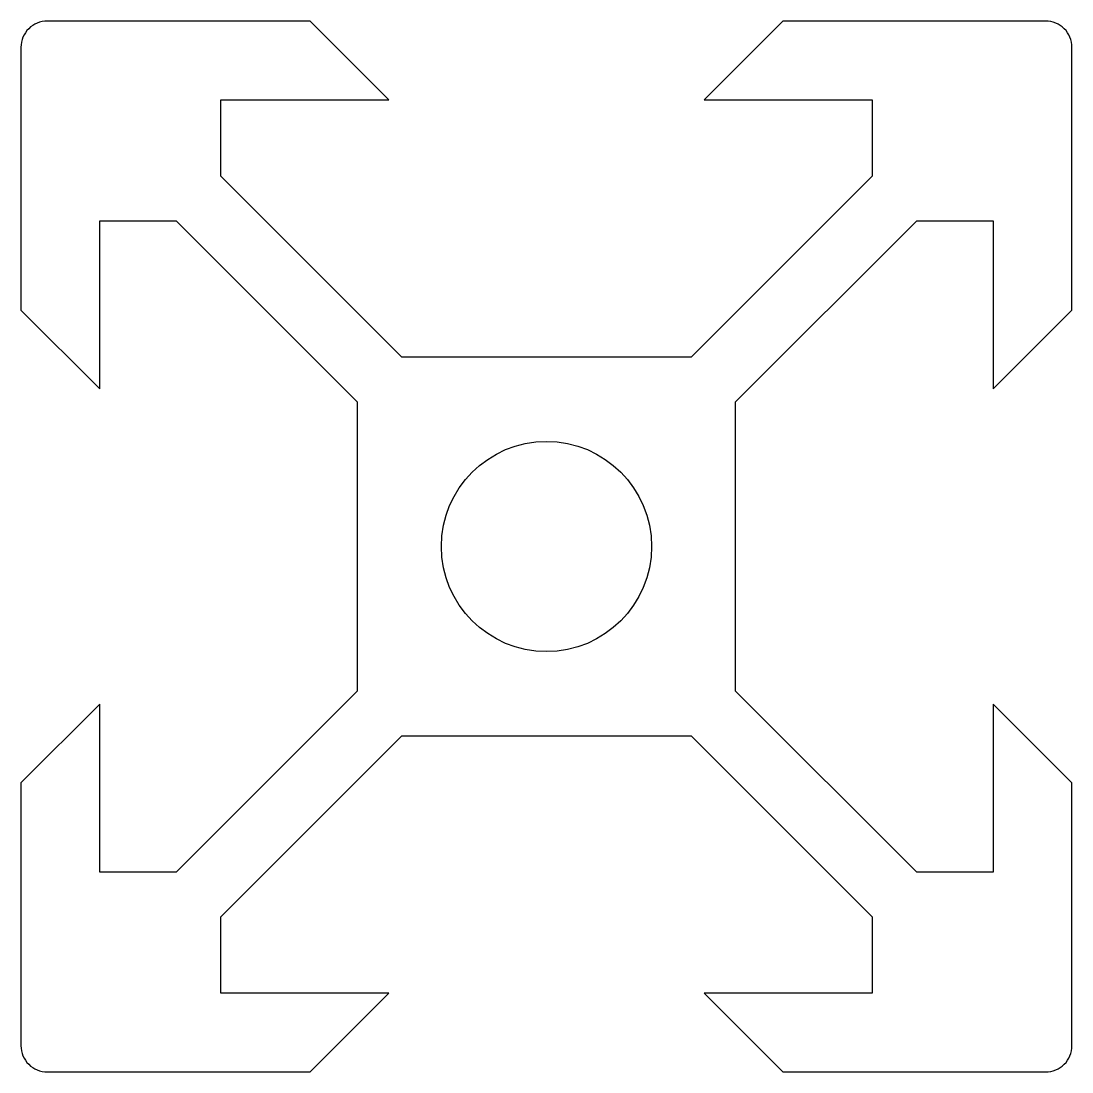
# Model space of a CAD drawing. Header units: millimetres. Extents: x -7.2 to 12.8, y -6.4 to 13.6.
import ezdxf

# ---------------------------------------------------------------- set-up
doc = ezdxf.new("R2010")
doc.units = ezdxf.units.MM

msp = doc.modelspace()

# ---------------------------------------------------------------- linework, layer by layer
msp.add_lwpolyline([(-6.749, 13.6, 0.414214), (-7.249, 13.1), (-7.249, 8.1), (-5.749, 6.6), (-5.749, 9.8), (-4.297, 9.8), (-0.849, 6.351), (-0.849, 0.849), (-4.297, -2.6), (-5.749, -2.6), (-5.749, 0.6), (-7.249, -0.9), (-7.249, -5.9, 0.414214), (-6.749, -6.4), (-1.749, -6.4), (-0.249, -4.9), (-3.449, -4.9), (-3.449, -3.449), (0, 0), (5.503, 0), (8.951, -3.449), (8.951, -4.9), (5.751, -4.9), (7.251, -6.4), (12.251, -6.4, 0.414214), (12.751, -5.9), (12.751, -0.9), (11.251, 0.6), (11.251, -2.6), (9.8, -2.6), (6.351, 0.849), (6.351, 6.351), (9.8, 9.8), (11.251, 9.8), (11.251, 6.6), (12.751, 8.1), (12.751, 13.1, 0.414214), (12.251, 13.6), (7.251, 13.6), (5.751, 12.1), (8.951, 12.1), (8.951, 10.649), (5.503, 7.2), (0, 7.2), (-3.449, 10.649), (-3.449, 12.1), (-0.249, 12.1), (-1.749, 13.6)], format="xyb", close=True)
msp.add_circle((2.751, 3.6), 2)

doc.saveas('drawing.dxf')
